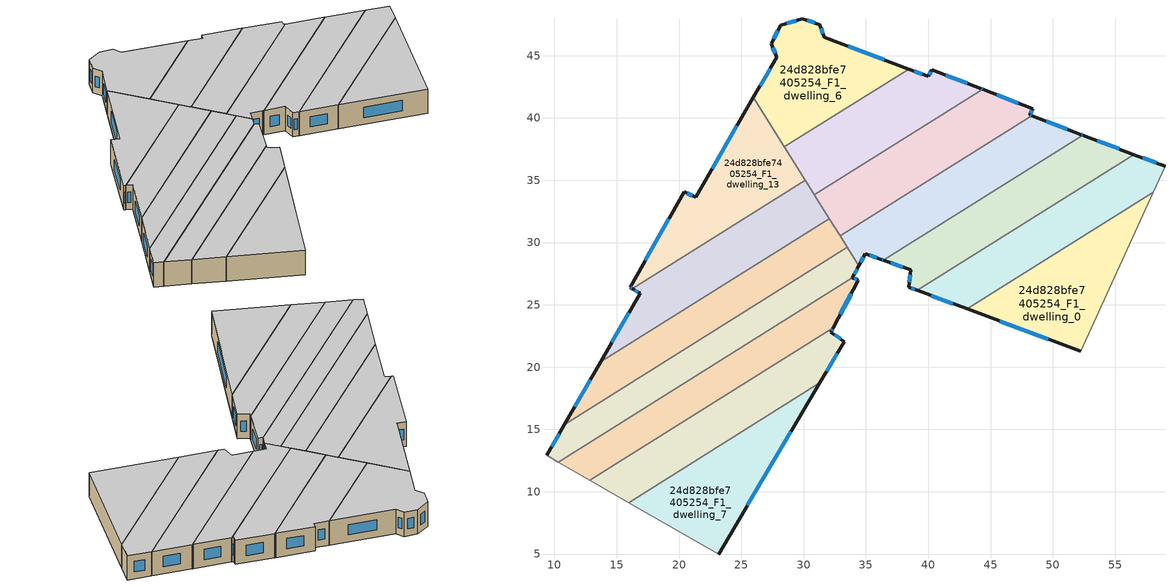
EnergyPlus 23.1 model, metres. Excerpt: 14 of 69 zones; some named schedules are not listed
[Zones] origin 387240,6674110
24d828bfe7405254_F1_dwelling_0
 floor to 24d828bfe7405254_F0_dwelling_0 (EU_floor_Construction): 58.05,34.02 52.25,21.26 43.12,24.67 z3
 wall outside (EU_wall_Construction): 43.12,24.67 52.25,21.26 z3:6
 wall to 24d828bfe7405254_F1_dwelling_1 (EU_wall_Construction): 58.05,34.02 43.12,24.67 z3:6
 wall adiabatic (EU_wall_Construction): 52.25,21.26 58.05,34.02 z3:6
 window (EU_Window_Construction): 45.73,23.7 49.64,22.24 z3.86:5.14
 ceiling to 24d828bfe7405254_F2_dwelling_0 (EU_floor_Construction): 52.25,21.26 58.05,34.02 43.12,24.67 z6
24d828bfe7405254_F1_dwelling_1
 floor to 24d828bfe7405254_F0_dwelling_1 (EU_floor_Construction): 59,36.12 58.05,34.02 43.12,24.67 39.12,26.17 56.51,37.06 z3
 wall outside (EU_wall_Construction): 59,36.12 56.51,37.06 / 39.12,26.17 43.12,24.67 z3:6
 wall to 24d828bfe7405254_F1_dwelling_2 (EU_wall_Construction): 56.51,37.06 39.12,26.17 z3:6
 wall adiabatic (EU_wall_Construction): 58.05,34.02 59,36.12 z3:6
 window (EU_Window_Construction): 58.29,36.39 57.22,36.79 / 40.26,25.74 41.98,25.1 z3.86:5.14
 ceiling to 24d828bfe7405254_F2_dwelling_1 (EU_floor_Construction): 58.05,34.02 59,36.12 56.51,37.06 39.12,26.17 43.12,24.67 z6
24d828bfe7405254_F1_dwelling_10
 floor to 24d828bfe7405254_F0_dwelling_10 (EU_floor_Construction): 33.51,29.61 34.43,28.14 33.92,27.17 10.3,12.38 9.37,12.92 10.78,15.37 z3
 wall outside (EU_wall_Construction): 10.78,15.37 9.37,12.92 / 33.92,27.17 34.43,28.14 z3:6
 wall adiabatic (EU_wall_Construction): 9.37,12.92 10.3,12.38 z3:6
 wall to 24d828bfe7405254_F1_dwelling_11 (EU_wall_Construction): 33.51,29.61 10.78,15.37 z3:6
 wall to 24d828bfe7405254_F1_dwelling_3 (EU_wall_Construction): 34.43,28.14 33.51,29.61 z3:6
 wall to 24d828bfe7405254_F1_dwelling_9 (EU_wall_Construction): 10.3,12.38 33.92,27.17 z3:6
 window (EU_Window_Construction): 10.38,14.67 9.77,13.62 / 34.06,27.45 34.28,27.86 z3.86:5.14
 ceiling to 24d828bfe7405254_F2_dwelling_10 (EU_floor_Construction): 33.92,27.17 34.43,28.14 33.51,29.61 10.78,15.37 9.37,12.92 10.3,12.38 z6
24d828bfe7405254_F1_dwelling_11
 floor to 24d828bfe7405254_F0_dwelling_11 (EU_floor_Construction): 32.06,31.93 33.51,29.61 10.78,15.37 13.72,20.44 z3
 wall outside (EU_wall_Construction): 13.72,20.44 10.78,15.37 z3:6
 wall to 24d828bfe7405254_F1_dwelling_12 (EU_wall_Construction): 32.06,31.93 13.72,20.44 z3:6
 wall to 24d828bfe7405254_F1_dwelling_4 (EU_wall_Construction): 32.93,30.53 32.85,30.66 32.06,31.93 z3:6
 wall to 24d828bfe7405254_F1_dwelling_3 (EU_wall_Construction): 33.51,29.61 32.93,30.53 z3:6
 window (EU_Window_Construction): 12.88,18.99 11.62,16.82 z3.86:5.14
 ceiling to 24d828bfe7405254_F2_dwelling_11 (EU_floor_Construction): 33.51,29.61 32.06,31.93 13.72,20.44 10.78,15.37 z6
24d828bfe7405254_F1_dwelling_12
 floor to 24d828bfe7405254_F0_dwelling_12 (EU_floor_Construction): 30.14,34.99 32.06,31.93 13.72,20.44 16.89,25.92 16.25,26.29 z3
 wall outside (EU_wall_Construction): 16.25,26.29 16.89,25.92 13.72,20.44 z3:6
 wall to 24d828bfe7405254_F1_dwelling_13 (EU_wall_Construction): 30.14,34.99 16.25,26.29 z3:6
 wall to 24d828bfe7405254_F1_dwelling_5 (EU_wall_Construction): 30.86,33.84 30.81,33.92 30.14,34.99 z3:6
 wall to 24d828bfe7405254_F1_dwelling_4 (EU_wall_Construction): 32.06,31.93 30.86,33.84 z3:6
 window (EU_Window_Construction): 15.98,24.36 14.62,22.01 / 16.43,26.19 16.7,26.03 z3.86:5.14
 ceiling to 24d828bfe7405254_F2_dwelling_12 (EU_floor_Construction): 32.06,31.93 30.14,34.99 16.25,26.29 16.89,25.92 13.72,20.44 z6
24d828bfe7405254_F1_dwelling_13
 floor to 24d828bfe7405254_F0_dwelling_13 (EU_floor_Construction): 25.97,41.64 30.14,34.99 16.25,26.29 16.07,26.4 20.41,34.09 21.35,33.64 z3
 wall outside (EU_wall_Construction): 25.97,41.64 21.35,33.64 20.41,34.09 16.07,26.4 16.25,26.29 z3:6
 wall to 24d828bfe7405254_F1_dwelling_6 (EU_wall_Construction): 28.46,37.68 25.97,41.64 z3:6
 wall to 24d828bfe7405254_F1_dwelling_5 (EU_wall_Construction): 30.14,34.99 28.46,37.68 z3:6
 window (EU_Window_Construction): 19.17,31.89 17.31,28.59 / 21.08,33.77 20.68,33.96 / 24.65,39.36 22.67,35.93 / 16.12,26.37 16.2,26.32 z3.86:5.14
 ceiling to 24d828bfe7405254_F2_dwelling_13 (EU_floor_Construction): 30.14,34.99 25.97,41.64 21.35,33.64 20.41,34.09 16.07,26.4 16.25,26.29 z6
24d828bfe7405254_F1_dwelling_2
 floor to 24d828bfe7405254_F0_dwelling_2 (EU_floor_Construction): 56.51,37.06 39.12,26.17 38.45,26.42 38.6,27.81 36.38,28.6 52.39,38.62 z3
 wall outside (EU_wall_Construction): 36.38,28.6 38.6,27.81 38.45,26.42 39.12,26.17 / 56.51,37.06 52.39,38.62 z3:6
 wall to 24d828bfe7405254_F1_dwelling_3 (EU_wall_Construction): 52.39,38.62 36.38,28.6 z3:6
 window (EU_Window_Construction): 37.01,28.37 37.97,28.04 / 55.34,37.51 53.57,38.18 / 38.64,26.35 38.93,26.24 / 38.56,27.42 38.49,26.82 z3.86:5.14
 ceiling to 24d828bfe7405254_F2_dwelling_2 (EU_floor_Construction): 56.51,37.06 52.39,38.62 36.38,28.6 38.6,27.81 38.45,26.42 39.12,26.17 z6
24d828bfe7405254_F1_dwelling_3
 floor to 24d828bfe7405254_F0_dwelling_3 (EU_floor_Construction): 52.28,38.67 52.39,38.62 36.38,28.6 36.26,28.64 34.95,29.1 34.43,28.14 32.93,30.53 48.32,40.17 z3
 wall outside (EU_wall_Construction): 34.43,28.14 34.95,29.1 36.26,28.64 36.38,28.6 / 52.39,38.62 52.28,38.67 48.32,40.17 z3:6
 wall to 24d828bfe7405254_F1_dwelling_4 (EU_wall_Construction): 48.32,40.17 32.93,30.53 z3:6
 window (EU_Window_Construction): 34.58,28.41 34.8,28.83 / 51.15,39.1 49.45,39.74 / 52.36,38.64 52.31,38.66 / 36.29,28.63 36.34,28.61 / 35.32,28.97 35.88,28.77 z3.86:5.14
 ceiling to 24d828bfe7405254_F2_dwelling_3 (EU_floor_Construction): 52.39,38.62 52.28,38.67 48.32,40.17 32.93,30.53 34.43,28.14 34.95,29.1 36.26,28.64 36.38,28.6 z6
24d828bfe7405254_F1_dwelling_4
 floor to 24d828bfe7405254_F0_dwelling_4 (EU_floor_Construction): 48.37,40.75 48.15,40.23 48.32,40.17 32.93,30.53 32.85,30.66 30.86,33.84 44.37,42.29 z3
 wall outside (EU_wall_Construction): 48.32,40.17 48.15,40.23 48.37,40.75 44.37,42.29 z3:6
 wall to 24d828bfe7405254_F1_dwelling_5 (EU_wall_Construction): 44.37,42.29 30.86,33.84 z3:6
 window (EU_Window_Construction): 47.23,41.19 45.51,41.85 / 48.21,40.38 48.31,40.6 / 48.27,40.19 48.2,40.22 z3.86:5.14
 ceiling to 24d828bfe7405254_F2_dwelling_4 (EU_floor_Construction): 48.32,40.17 48.15,40.23 48.37,40.75 44.37,42.29 30.86,33.84 32.85,30.66 32.93,30.53 z6
24d828bfe7405254_F1_dwelling_5
 floor to 24d828bfe7405254_F0_dwelling_5 (EU_floor_Construction): 44.25,42.34 44.37,42.29 30.86,33.84 30.81,33.92 28.46,37.68 38.42,43.92 39.99,43.33 40.26,43.88 z3
 wall outside (EU_wall_Construction): 44.37,42.29 44.25,42.34 40.26,43.88 39.99,43.33 38.42,43.92 z3:6
 wall to 24d828bfe7405254_F1_dwelling_6 (EU_wall_Construction): 38.42,43.92 28.46,37.68 z3:6
 window (EU_Window_Construction): 39.54,43.5 38.87,43.75 / 40.18,43.72 40.07,43.49 / 43.11,42.78 41.4,43.44 / 44.34,42.31 44.29,42.33 z3.86:5.14
 ceiling to 24d828bfe7405254_F2_dwelling_5 (EU_floor_Construction): 44.37,42.29 44.25,42.34 40.26,43.88 39.99,43.33 38.42,43.92 28.46,37.68 30.81,33.92 30.86,33.84 z6
24d828bfe7405254_F1_dwelling_6
 floor to 24d828bfe7405254_F0_dwelling_6 (EU_floor_Construction): 38.42,43.92 28.46,37.68 25.97,41.64 27.85,44.89 27.39,45.94 28.16,47.44 29.9,47.96 31.31,47.48 31.64,46.49 z3
 wall outside (EU_wall_Construction): 38.42,43.92 31.64,46.49 31.31,47.48 29.9,47.96 28.16,47.44 27.39,45.94 27.85,44.89 25.97,41.64 z3:6
 window (EU_Window_Construction): 27.32,43.96 26.51,42.57 / 27.52,45.64 27.72,45.19 / 27.94,47.01 27.61,46.37 / 29.4,47.81 28.66,47.59 / 30.91,47.62 30.3,47.82 / 31.55,46.77 31.41,47.2 / 36.48,44.66 33.58,45.76 z3.86:5.14
 ceiling to 24d828bfe7405254_F2_dwelling_6 (EU_floor_Construction): 38.42,43.92 31.64,46.49 31.31,47.48 29.9,47.96 28.16,47.44 27.39,45.94 27.85,44.89 25.97,41.64 28.46,37.68 z6
24d828bfe7405254_F1_dwelling_7
 floor to 24d828bfe7405254_F0_dwelling_7 (EU_floor_Construction): 31.31,18.74 23.17,4.99 15.96,9.13 z3
 wall outside (EU_wall_Construction): 23.17,4.99 31.31,18.74 z3:6
 wall adiabatic (EU_wall_Construction): 15.96,9.13 23.17,4.99 z3:6
 wall to 24d828bfe7405254_F1_dwelling_8 (EU_wall_Construction): 31.31,18.74 15.96,9.13 z3:6
 window (EU_Window_Construction): 25.5,8.92 28.98,14.81 z3.86:5.14
 ceiling to 24d828bfe7405254_F2_dwelling_7 (EU_floor_Construction): 23.17,4.99 31.31,18.74 15.96,9.13 z6
24d828bfe7405254_F1_dwelling_8
 floor to 24d828bfe7405254_F0_dwelling_8 (EU_floor_Construction): 32.38,23.16 32.2,22.8 33.27,22.05 31.31,18.74 15.96,9.13 12.84,10.92 z3
 wall outside (EU_wall_Construction): 31.31,18.74 33.27,22.05 32.2,22.8 32.38,23.16 z3:6
 wall to 24d828bfe7405254_F1_dwelling_9 (EU_wall_Construction): 32.38,23.16 12.84,10.92 z3:6
 wall adiabatic (EU_wall_Construction): 12.84,10.92 15.96,9.13 z3:6
 window (EU_Window_Construction): 32.25,22.91 32.33,23.06 / 32.96,22.27 32.5,22.59 / 31.87,19.68 32.71,21.1 z3.86:5.14
 ceiling to 24d828bfe7405254_F2_dwelling_8 (EU_floor_Construction): 31.31,18.74 33.27,22.05 32.2,22.8 32.38,23.16 12.84,10.92 15.96,9.13 z6
24d828bfe7405254_F1_dwelling_9
 floor to 24d828bfe7405254_F0_dwelling_9 (EU_floor_Construction): 34.39,26.99 32.38,23.16 12.84,10.92 10.3,12.38 33.92,27.17 z3
 wall outside (EU_wall_Construction): 32.38,23.16 34.39,26.99 33.92,27.17 z3:6
 wall adiabatic (EU_wall_Construction): 10.3,12.38 12.84,10.92 z3:6
 window (EU_Window_Construction): 34.26,27.04 34.05,27.12 / 32.95,24.25 33.82,25.89 z3.86:5.14
 ceiling to 24d828bfe7405254_F2_dwelling_9 (EU_floor_Construction): 32.38,23.16 34.39,26.99 33.92,27.17 10.3,12.38 12.84,10.92 z6
[Building]
EU S2 Campaign: North Axis=0; Terrain=City; Solar Distribution=FullExterior
[Site:Location]
Helsinki-Vantaa.AP: Latitude=60.317; Longitude=24.963; Time Zone=2; Elevation=54.6
[SizingPeriod:WeatherFileDays]
AnnualSizingPeriod: Begin Month=1; Begin Day of Month=1; End Month=12; End Day of Month=31; Day of Week for Start Day=Monday; Use Weather File Daylight Saving Period=No; Use Weather File Rain and Snow Indicators=No
[MATERIAL]
EU_InternalMass_Material: Roughness=MediumRough; Thickness=0.1; Conductivity=1; Density=1800; Specific Heat=900; Thermal Absorptance=0.9; Solar Absorptance=0.7; Visible Absorptance=0.7
[MATERIAL:NOMASS] Roughness=MediumRough; Thermal Absorptance=0.9; Solar Absorptance=0.7; Visible Absorptance=0.7
Name | Thermal Resistance
EU_wall_NoMass | 1.10183
EU_floor_NoMass | 1.70606
[WINDOWMATERIAL:SIMPLEGLAZINGSYSTEM]
EU_Window_SimpleGlazing: UFactor=3.11035; Solar Heat Gain Coefficient=0.8; Visible Transmittance=0.8
[CONSTRUCTION]
EU_wall_Construction: EU_wall_NoMass
EU_floor_Construction: EU_floor_NoMass
EU_Window_Construction: EU_Window_SimpleGlazing
EU_InternalMass_Construction: EU_InternalMass_Material
[ZONE] Type=1; Multiplier=1; Ceiling Height=autocalculate; Floor Area=autocalculate; Part of Total Floor Area=Yes
Name | Volume
24d828bfe7405254_F1_dwelling_0 | 204.476
24d828bfe7405254_F1_dwelling_1 | 203.236
24d828bfe7405254_F1_dwelling_10 | 193.769
24d828bfe7405254_F1_dwelling_11 | 199.151
24d828bfe7405254_F1_dwelling_12 | 199.135
24d828bfe7405254_F1_dwelling_13 | 199.332
24d828bfe7405254_F1_dwelling_2 | 204.13
24d828bfe7405254_F1_dwelling_3 | 198.286
24d828bfe7405254_F1_dwelling_4 | 202.91
24d828bfe7405254_F1_dwelling_5 | 191.021
24d828bfe7405254_F1_dwelling_6 | 190.542
24d828bfe7405254_F1_dwelling_7 | 199.208
24d828bfe7405254_F1_dwelling_8 | 203.054
24d828bfe7405254_F1_dwelling_9 | 200.907
[INTERNALMASS] Construction=EU_InternalMass_Construction
Name | Zone or ZoneList | Surface Area
24d828bfe7405254_F1_dwelling_0_EU_InternalMass | 24d828bfe7405254_F1_dwelling_0 | 68.1583
24d828bfe7405254_F1_dwelling_1_EU_InternalMass | 24d828bfe7405254_F1_dwelling_1 | 67.7439
24d828bfe7405254_F1_dwelling_2_EU_InternalMass | 24d828bfe7405254_F1_dwelling_2 | 68.0296
24d828bfe7405254_F1_dwelling_3_EU_InternalMass | 24d828bfe7405254_F1_dwelling_3 | 66.0956
24d828bfe7405254_F1_dwelling_4_EU_InternalMass | 24d828bfe7405254_F1_dwelling_4 | 67.6384
24d828bfe7405254_F1_dwelling_5_EU_InternalMass | 24d828bfe7405254_F1_dwelling_5 | 63.6703
24d828bfe7405254_F1_dwelling_6_EU_InternalMass | 24d828bfe7405254_F1_dwelling_6 | 63.5233
24d828bfe7405254_F1_dwelling_7_EU_InternalMass | 24d828bfe7405254_F1_dwelling_7 | 66.4027
24d828bfe7405254_F1_dwelling_8_EU_InternalMass | 24d828bfe7405254_F1_dwelling_8 | 67.6782
24d828bfe7405254_F1_dwelling_9_EU_InternalMass | 24d828bfe7405254_F1_dwelling_9 | 66.9768
24d828bfe7405254_F1_dwelling_10_EU_InternalMass | 24d828bfe7405254_F1_dwelling_10 | 64.5893
24d828bfe7405254_F1_dwelling_11_EU_InternalMass | 24d828bfe7405254_F1_dwelling_11 | 66.3839
24d828bfe7405254_F1_dwelling_12_EU_InternalMass | 24d828bfe7405254_F1_dwelling_12 | 66.3683
24d828bfe7405254_F1_dwelling_13_EU_InternalMass | 24d828bfe7405254_F1_dwelling_13 | 66.4582
[OTHEREQUIPMENT] Fuel Type=Electricity; Design Level Calculation Method=Watts/Area; Power per Zone Floor Area=1; Fraction Latent=0; Fraction Radiant=0; Fraction Lost=0; Carbon Dioxide Generation Rate=0; EndUse Subcategory=EU_Step8_InternalGains
Name | Zone or ZoneList or Space or SpaceList | Schedule
EU_Step8_InternalGain_24d828bfe7405254_F1_dwelling_0_f000 | 24d828bfe7405254_F1_dwelling_0 | EU_Step8_GainSchedule_24d828bfe7405254_F1_dwelling_0_f000
EU_Step8_InternalGain_24d828bfe7405254_F1_dwelling_1_f000 | 24d828bfe7405254_F1_dwelling_1 | EU_Step8_GainSchedule_24d828bfe7405254_F1_dwelling_1_f000
EU_Step8_InternalGain_24d828bfe7405254_F1_dwelling_2_f000 | 24d828bfe7405254_F1_dwelling_2 | EU_Step8_GainSchedule_24d828bfe7405254_F1_dwelling_2_f000
EU_Step8_InternalGain_24d828bfe7405254_F1_dwelling_3_f000 | 24d828bfe7405254_F1_dwelling_3 | EU_Step8_GainSchedule_24d828bfe7405254_F1_dwelling_3_f000
EU_Step8_InternalGain_24d828bfe7405254_F1_dwelling_4_f000 | 24d828bfe7405254_F1_dwelling_4 | EU_Step8_GainSchedule_24d828bfe7405254_F1_dwelling_4_f000
EU_Step8_InternalGain_24d828bfe7405254_F1_dwelling_5_f000 | 24d828bfe7405254_F1_dwelling_5 | EU_Step8_GainSchedule_24d828bfe7405254_F1_dwelling_5_f000
EU_Step8_InternalGain_24d828bfe7405254_F1_dwelling_6_f000 | 24d828bfe7405254_F1_dwelling_6 | EU_Step8_GainSchedule_24d828bfe7405254_F1_dwelling_6_f000
EU_Step8_InternalGain_24d828bfe7405254_F1_dwelling_7_f000 | 24d828bfe7405254_F1_dwelling_7 | EU_Step8_GainSchedule_24d828bfe7405254_F1_dwelling_7_f000
EU_Step8_InternalGain_24d828bfe7405254_F1_dwelling_8_f000 | 24d828bfe7405254_F1_dwelling_8 | EU_Step8_GainSchedule_24d828bfe7405254_F1_dwelling_8_f000
EU_Step8_InternalGain_24d828bfe7405254_F1_dwelling_9_f000 | 24d828bfe7405254_F1_dwelling_9 | EU_Step8_GainSchedule_24d828bfe7405254_F1_dwelling_9_f000
EU_Step8_InternalGain_24d828bfe7405254_F1_dwelling_10_f000 | 24d828bfe7405254_F1_dwelling_10 | EU_Step8_GainSchedule_24d828bfe7405254_F1_dwelling_10_f000
EU_Step8_InternalGain_24d828bfe7405254_F1_dwelling_11_f000 | 24d828bfe7405254_F1_dwelling_11 | EU_Step8_GainSchedule_24d828bfe7405254_F1_dwelling_11_f000
EU_Step8_InternalGain_24d828bfe7405254_F1_dwelling_12_f000 | 24d828bfe7405254_F1_dwelling_12 | EU_Step8_GainSchedule_24d828bfe7405254_F1_dwelling_12_f000
EU_Step8_InternalGain_24d828bfe7405254_F1_dwelling_13_f000 | 24d828bfe7405254_F1_dwelling_13 | EU_Step8_GainSchedule_24d828bfe7405254_F1_dwelling_13_f000
[ZONEVENTILATION:DESIGNFLOWRATE] Schedule=EU_AlwaysOn; Design Flow Rate Calculation Method=AirChanges/Hour; Air Changes per Hour=0.756316; Ventilation Type=Natural; Fan Pressure Rise=0; Fan Total Efficiency=1; Constant Term Coefficient=1; Temperature Term Coefficient=0; Velocity Term Coefficient=0; Velocity Squared Term Coefficient=0; Minimum Indoor Temperature=-100; Maximum Indoor Temperature=100; Delta Temperature=-100; Minimum Outdoor Temperature=-100; Maximum Outdoor Temperature=100; Maximum Wind Speed=40
Name | Zone or ZoneList or Space or SpaceList
EU_ConstantAir_24d828bfe7405254_F1_dwelling_0 | 24d828bfe7405254_F1_dwelling_0
EU_ConstantAir_24d828bfe7405254_F1_dwelling_1 | 24d828bfe7405254_F1_dwelling_1
EU_ConstantAir_24d828bfe7405254_F1_dwelling_2 | 24d828bfe7405254_F1_dwelling_2
EU_ConstantAir_24d828bfe7405254_F1_dwelling_3 | 24d828bfe7405254_F1_dwelling_3
EU_ConstantAir_24d828bfe7405254_F1_dwelling_4 | 24d828bfe7405254_F1_dwelling_4
EU_ConstantAir_24d828bfe7405254_F1_dwelling_5 | 24d828bfe7405254_F1_dwelling_5
EU_ConstantAir_24d828bfe7405254_F1_dwelling_6 | 24d828bfe7405254_F1_dwelling_6
EU_ConstantAir_24d828bfe7405254_F1_dwelling_7 | 24d828bfe7405254_F1_dwelling_7
EU_ConstantAir_24d828bfe7405254_F1_dwelling_8 | 24d828bfe7405254_F1_dwelling_8
EU_ConstantAir_24d828bfe7405254_F1_dwelling_9 | 24d828bfe7405254_F1_dwelling_9
EU_ConstantAir_24d828bfe7405254_F1_dwelling_10 | 24d828bfe7405254_F1_dwelling_10
EU_ConstantAir_24d828bfe7405254_F1_dwelling_11 | 24d828bfe7405254_F1_dwelling_11
EU_ConstantAir_24d828bfe7405254_F1_dwelling_12 | 24d828bfe7405254_F1_dwelling_12
EU_ConstantAir_24d828bfe7405254_F1_dwelling_13 | 24d828bfe7405254_F1_dwelling_13
[HVACTEMPLATE:ZONE:IDEALLOADSAIRSYSTEM] System Availability Schedule=EU_AlwaysOn; Maximum Heating Supply Air Temperature=50; Minimum Cooling Supply Air Temperature=13; Maximum Heating Supply Air Humidity Ratio=0.0156; Minimum Cooling Supply Air Humidity Ratio=0.0077; Heating Limit=NoLimit; Cooling Limit=NoLimit; Heating Availability Schedule=EU_AlwaysOn; Cooling Availability Schedule=EU_CoolingOff; Dehumidification Control Type=ConstantSensibleHeatRatio; Cooling Sensible Heat Ratio=0.7; Dehumidification Setpoint=60; Humidification Control Type=None; Humidification Setpoint=30; Outdoor Air Method=None; Outdoor Air Flow Rate per Person=0.00944; Outdoor Air Flow Rate per Zone Floor Area=0; Outdoor Air Flow Rate per Zone=0; Demand Controlled Ventilation Type=None; Outdoor Air Economizer Type=NoEconomizer; Heat Recovery Type=None; Sensible Heat Recovery Effectiveness=0.7; Latent Heat Recovery Effectiveness=0.65
Name | Template Thermostat
24d828bfe7405254_F1_dwelling_0 | EU_HeatOnly_24d828bfe7405254_F1_dwelling_0
24d828bfe7405254_F1_dwelling_1 | EU_HeatOnly_24d828bfe7405254_F1_dwelling_1
24d828bfe7405254_F1_dwelling_2 | EU_HeatOnly_24d828bfe7405254_F1_dwelling_2
24d828bfe7405254_F1_dwelling_3 | EU_HeatOnly_24d828bfe7405254_F1_dwelling_3
24d828bfe7405254_F1_dwelling_4 | EU_HeatOnly_24d828bfe7405254_F1_dwelling_4
24d828bfe7405254_F1_dwelling_5 | EU_HeatOnly_24d828bfe7405254_F1_dwelling_5
24d828bfe7405254_F1_dwelling_6 | EU_HeatOnly_24d828bfe7405254_F1_dwelling_6
24d828bfe7405254_F1_dwelling_7 | EU_HeatOnly_24d828bfe7405254_F1_dwelling_7
24d828bfe7405254_F1_dwelling_8 | EU_HeatOnly_24d828bfe7405254_F1_dwelling_8
24d828bfe7405254_F1_dwelling_9 | EU_HeatOnly_24d828bfe7405254_F1_dwelling_9
24d828bfe7405254_F1_dwelling_10 | EU_HeatOnly_24d828bfe7405254_F1_dwelling_10
24d828bfe7405254_F1_dwelling_11 | EU_HeatOnly_24d828bfe7405254_F1_dwelling_11
24d828bfe7405254_F1_dwelling_12 | EU_HeatOnly_24d828bfe7405254_F1_dwelling_12
24d828bfe7405254_F1_dwelling_13 | EU_HeatOnly_24d828bfe7405254_F1_dwelling_13
[SIZING:ZONE] Zone Cooling Design Supply Air Temperature Input Method=SupplyAirTemperature; Zone Cooling Design Supply Air Temperature=13; Zone Heating Design Supply Air Temperature Input Method=SupplyAirTemperature; Zone Heating Design Supply Air Temperature=50; Zone Cooling Design Supply Air Humidity Ratio=0.008; Zone Heating Design Supply Air Humidity Ratio=0.008; Cooling Design Air Flow Method=DesignDay; Cooling Design Air Flow Rate=0; Cooling Minimum Air Flow per Zone Floor Area=0.000762; Cooling Minimum Air Flow=0; Cooling Minimum Air Flow Fraction=0.2; Heating Design Air Flow Method=DesignDay; Heating Design Air Flow Rate=0; Heating Maximum Air Flow per Zone Floor Area=0.002032; Heating Maximum Air Flow=0.141576; Heating Maximum Air Flow Fraction=0.3; Account for Dedicated Outdoor Air System=No; Dedicated Outdoor Air System Control Strategy=NeutralSupplyAir; Dedicated Outdoor Air Low Setpoint Temperature for Design=autosize; Dedicated Outdoor Air High Setpoint Temperature for Design=autosize; Zone Load Sizing Method=Sensible Load Only No Latent Load; Zone Latent Cooling Design Supply Air Humidity Ratio Input Method=HumidityRatioDifference; Zone Cooling Design Supply Air Humidity Ratio Difference=0.005; Zone Latent Heating Design Supply Air Humidity Ratio Input Method=HumidityRatioDifference; Zone Humidification Design Supply Air Humidity Ratio Difference=0.005
24d828bfe7405254_F1_dwelling_0; 24d828bfe7405254_F1_dwelling_1; 24d828bfe7405254_F1_dwelling_2; 24d828bfe7405254_F1_dwelling_3; 24d828bfe7405254_F1_dwelling_4; 24d828bfe7405254_F1_dwelling_5; 24d828bfe7405254_F1_dwelling_6; 24d828bfe7405254_F1_dwelling_7; 24d828bfe7405254_F1_dwelling_8; 24d828bfe7405254_F1_dwelling_9
